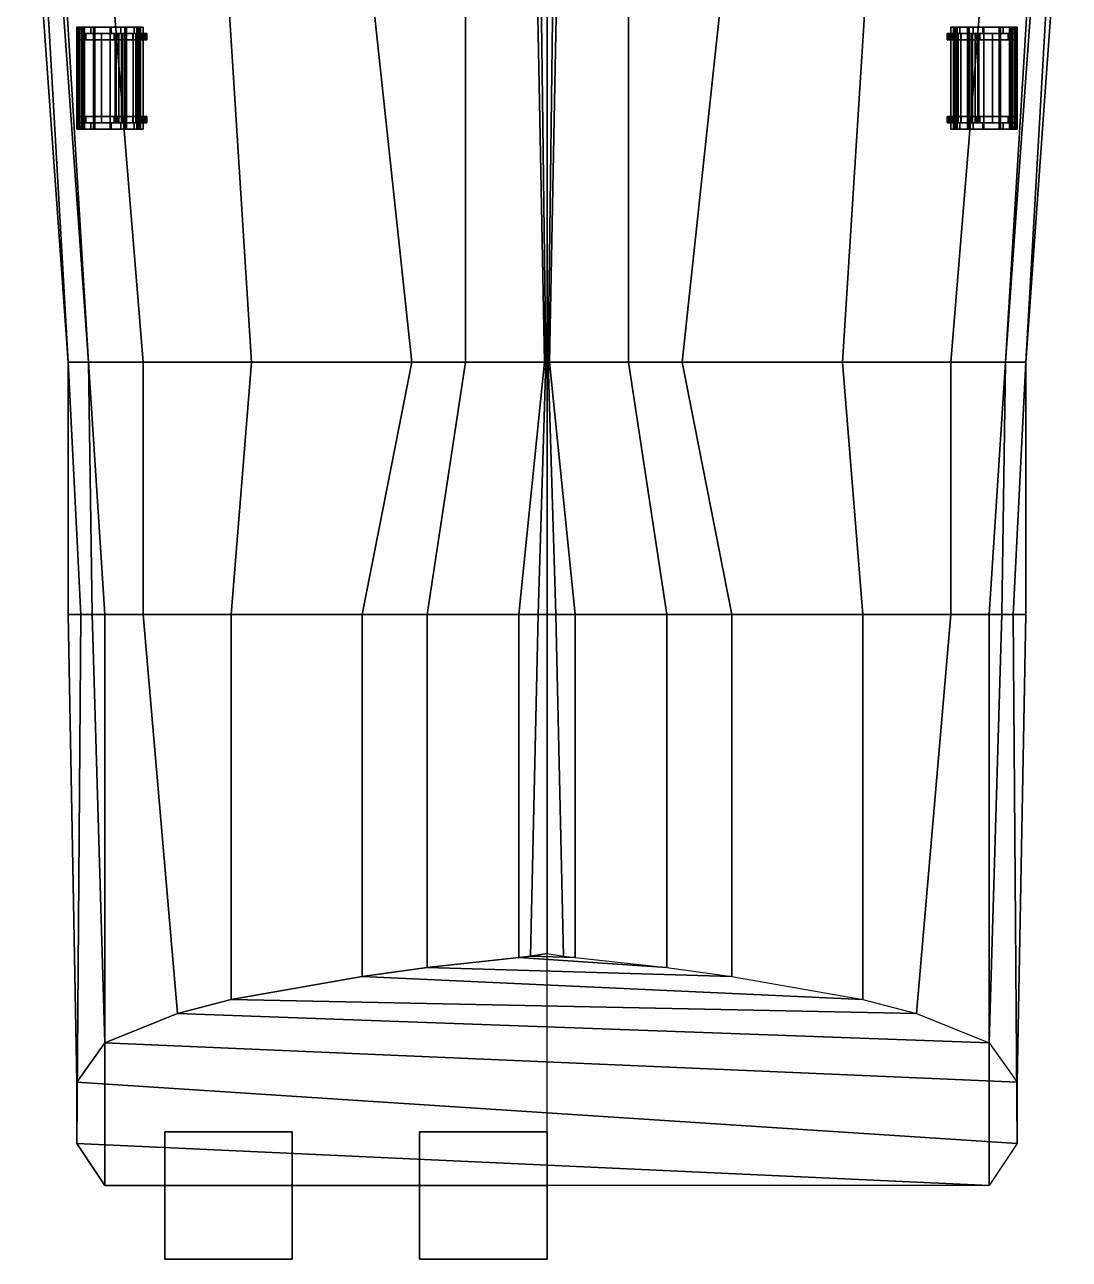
# Model space of a CAD drawing. Header units: millimetres. Extents: x -5 to 5, y -63 to 51.
# Drawn here: x -4.1 to 4.1, y -51.43 to -41.74 of the extents above; entities that cross this region are included whole.
import ezdxf

# ---------------------------------------------------------------- set-up
doc = ezdxf.new("R2010")
doc.units = ezdxf.units.MM
for name, color, linetype in [('barrel', 1, 'Continuous'), ('hull2', 7, 'Continuous'), ('railings', 6, 'Continuous')]:
    doc.layers.add(name, color=color, linetype=linetype)

msp = doc.modelspace()

# ---------------------------------------------------------------- linework, layer by layer
for points in [[(-4.03, -39.63, 2.31), (-4.1, -39.63, 0.75), (-3.76, -44.39, 0.65), (-3.76, -44.39, 2.09)], [(-4.1, -39.63, 0.75), (-3.94, -39.63, 0.19), (-3.6, -44.39, 0.27), (-3.76, -44.39, 0.65)], [(-3.89, -39.63, 2.99), (-4.03, -39.63, 2.31), (-3.76, -44.39, 2.09), (-3.6, -44.39, 2.99)], [(-3.94, -39.63, 0.19), (-3.56, -39.63, -0.23), (-3.17, -44.39, -0.13), (-3.6, -44.39, 0.27)], [(0, -39.63, 3.05), (-3.89, -39.63, 2.99), (-3.6, -44.39, 2.99), (0, -44.39, 3.05)], [(-3.56, -39.63, -0.23), (-2.62, -39.63, -0.67), (-2.32, -44.39, -0.43), (-3.17, -44.39, -0.13)], [(-2.62, -39.63, -0.67), (-1.57, -39.63, -0.88), (-1.06, -44.39, -0.6), (-2.32, -44.39, -0.43)], [(-1.57, -39.63, -0.88), (-0.64, -39.63, -1.07), (-0.64, -44.39, -0.65), (-1.06, -44.39, -0.6)], [(-0.64, -39.63, -1.07), (-0.11, -39.63, -1.62), (-0.02, -44.39, -0.65), (-0.64, -44.39, -0.65)], [(-0.11, -39.63, -1.62), (-0.07, -39.63, -1.71), (-0.01, -44.39, -1.27), (-0.02, -44.39, -0.65)], [(-0.07, -39.63, -1.71), (0, -39.63, -1.78), (0, -44.39, -1.31), (-0.01, -44.39, -1.27)], [(-3.6552, -41.76, 3.85), (-3.69, -41.76, 3.98), (-3.67, -41.76, 3.98), (-3.64, -41.76, 3.865)], [(-3.69, -42.56, 3.98), (-3.67, -42.56, 3.98), (-3.67, -41.76, 3.98), (-3.69, -41.76, 3.98)], [(-3.6552, -42.56, 3.85), (-3.69, -42.56, 3.98), (-3.69, -41.76, 3.98), (-3.6552, -41.76, 3.85)], [(-3.67, -42.56, 3.98), (-3.64, -42.56, 3.865), (-3.64, -41.76, 3.865), (-3.67, -41.76, 3.98)], [(-3.56, -41.76, 3.7548), (-3.6552, -41.76, 3.85), (-3.64, -41.76, 3.865), (-3.55, -41.76, 3.7808)], [(-3.56, -42.56, 3.7548), (-3.6552, -42.56, 3.85), (-3.6552, -41.76, 3.85), (-3.56, -41.76, 3.7548)], [(-3.64, -42.56, 3.865), (-3.55, -42.56, 3.7808), (-3.55, -41.76, 3.7808), (-3.64, -41.76, 3.865)], [(-3.43, -41.76, 3.72), (-3.56, -41.76, 3.7548), (-3.55, -41.76, 3.7808), (-3.43, -41.76, 3.74)], [(-3.43, -42.56, 3.72), (-3.56, -42.56, 3.7548), (-3.56, -41.76, 3.7548), (-3.43, -41.76, 3.72)], [(-3.55, -42.56, 3.7808), (-3.43, -42.56, 3.74), (-3.43, -41.76, 3.74), (-3.55, -41.76, 3.7808)], [(-3.3, -41.76, 3.7548), (-3.43, -41.76, 3.72), (-3.43, -41.76, 3.74), (-3.315, -41.76, 3.77)], [(-3.3, -42.56, 3.7548), (-3.43, -42.56, 3.72), (-3.43, -41.76, 3.72), (-3.3, -41.76, 3.7548)], [(-3.43, -42.56, 3.74), (-3.315, -42.56, 3.77), (-3.315, -41.76, 3.77), (-3.43, -41.76, 3.74)], [(-3.2048, -41.76, 3.85), (-3.3, -41.76, 3.7548), (-3.315, -41.76, 3.77), (-3.22, -41.76, 3.865)], [(-3.315, -42.56, 3.77), (-3.22, -42.56, 3.865), (-3.22, -41.76, 3.865), (-3.315, -41.76, 3.77)], [(-3.2048, -42.56, 3.85), (-3.3, -42.56, 3.7548), (-3.3, -41.76, 3.7548), (-3.2048, -41.76, 3.85)], [(-3.17, -41.76, 3.98), (-3.205, -41.76, 3.8498), (-3.22, -41.76, 3.865), (-3.19, -41.76, 3.98)], [(-3.22, -42.56, 3.865), (-3.19, -42.56, 3.98), (-3.19, -41.76, 3.98), (-3.22, -41.76, 3.865)], [(-3.19, -41.76, 4.06), (-3.17, -41.76, 3.98), (-3.19, -41.76, 3.98), (-3.21, -41.76, 4.06)], [(-3.21, -42.56, 4.06), (-3.19, -42.56, 4.06), (-3.19, -41.76, 4.06), (-3.21, -41.76, 4.06)], [(-3.19, -42.56, 3.98), (-3.21, -42.56, 4.06), (-3.21, -41.76, 4.06), (-3.19, -41.76, 3.98)], [(-3.17, -42.56, 3.98), (-3.2048, -42.56, 3.85), (-3.2048, -41.76, 3.85), (-3.17, -41.76, 3.98)], [(-3.19, -42.56, 4.06), (-3.17, -42.56, 3.98), (-3.17, -41.76, 3.98), (-3.19, -41.76, 4.06)], [(3.19, -41.76, 4.06), (3.17, -41.76, 3.98), (3.17, -42.56, 3.98), (3.19, -42.56, 4.06)], [(3.17, -41.76, 3.98), (3.2048, -41.76, 3.85), (3.2048, -42.56, 3.85), (3.17, -42.56, 3.98)], [(3.19, -41.76, 3.98), (3.22, -41.76, 3.865), (3.205, -41.76, 3.8498), (3.17, -41.76, 3.98)], [(3.21, -41.76, 4.06), (3.19, -41.76, 3.98), (3.17, -41.76, 3.98), (3.19, -41.76, 4.06)], [(3.19, -41.76, 3.98), (3.21, -41.76, 4.06), (3.21, -42.56, 4.06), (3.19, -42.56, 3.98)], [(3.22, -41.76, 3.865), (3.19, -41.76, 3.98), (3.19, -42.56, 3.98), (3.22, -42.56, 3.865)], [(3.21, -41.76, 4.06), (3.19, -41.76, 4.06), (3.19, -42.56, 4.06), (3.21, -42.56, 4.06)], [(3.2048, -41.76, 3.85), (3.3, -41.76, 3.7548), (3.3, -42.56, 3.7548), (3.2048, -42.56, 3.85)], [(3.22, -41.76, 3.865), (3.315, -41.76, 3.77), (3.3, -41.76, 3.7548), (3.2048, -41.76, 3.85)], [(3.315, -41.76, 3.77), (3.22, -41.76, 3.865), (3.22, -42.56, 3.865), (3.315, -42.56, 3.77)], [(3.3, -41.76, 3.7548), (3.43, -41.76, 3.72), (3.43, -42.56, 3.72), (3.3, -42.56, 3.7548)], [(3.315, -41.76, 3.77), (3.43, -41.76, 3.74), (3.43, -41.76, 3.72), (3.3, -41.76, 3.7548)], [(3.43, -41.76, 3.74), (3.315, -41.76, 3.77), (3.315, -42.56, 3.77), (3.43, -42.56, 3.74)], [(3.55, -41.76, 3.7808), (3.43, -41.76, 3.74), (3.43, -42.56, 3.74), (3.55, -42.56, 3.7808)], [(3.43, -41.76, 3.72), (3.56, -41.76, 3.7548), (3.56, -42.56, 3.7548), (3.43, -42.56, 3.72)], [(3.43, -41.76, 3.74), (3.55, -41.76, 3.7808), (3.56, -41.76, 3.7548), (3.43, -41.76, 3.72)], [(3.64, -41.76, 3.865), (3.55, -41.76, 3.7808), (3.55, -42.56, 3.7808), (3.64, -42.56, 3.865)], [(3.55, -41.76, 3.7808), (3.64, -41.76, 3.865), (3.6552, -41.76, 3.85), (3.56, -41.76, 3.7548)], [(3.56, -41.76, 3.7548), (3.6552, -41.76, 3.85), (3.6552, -42.56, 3.85), (3.56, -42.56, 3.7548)], [(3.67, -41.76, 3.98), (3.64, -41.76, 3.865), (3.64, -42.56, 3.865), (3.67, -42.56, 3.98)], [(3.64, -41.76, 3.865), (3.67, -41.76, 3.98), (3.69, -41.76, 3.98), (3.6552, -41.76, 3.85)], [(3.6552, -41.76, 3.85), (3.69, -41.76, 3.98), (3.69, -42.56, 3.98), (3.6552, -42.56, 3.85)], [(3.69, -41.76, 3.98), (3.67, -41.76, 3.98), (3.67, -42.56, 3.98), (3.69, -42.56, 3.98)], [(-3.68, -41.86, 3.94), (-3.62, -41.86, 3.81), (-3.62, -41.81, 3.81), (-3.68, -41.81, 3.94)], [(-3.68, -41.81, 3.94), (-3.68, -41.81, 3.85), (-3.68, -41.86, 3.85), (-3.68, -41.86, 3.94)], [(-3.68, -41.81, 3.94), (-3.62, -41.81, 3.81), (-3.68, -41.81, 3.85), (-3.68, -41.81, 3.94)], [(-3.62, -41.81, 3.81), (-3.3733, -41.81, 3.1838), (-3.4, -41.81, 3.15), (-3.68, -41.81, 3.85)], [(-3.68, -41.81, 3.85), (-3.4, -41.81, 3.15), (-3.4, -41.86, 3.15), (-3.68, -41.86, 3.85)], [(-3.68, -41.86, 3.85), (-3.62, -41.86, 3.81), (-3.68, -41.86, 3.94)], [(-3.4, -41.86, 3.15), (-3.3733, -41.86, 3.1838), (-3.62, -41.86, 3.81), (-3.68, -41.86, 3.85)], [(-3.62, -41.86, 3.81), (-3.3733, -41.86, 3.1838), (-3.3733, -41.81, 3.1838), (-3.62, -41.81, 3.81)], [(-3.33, -41.81, 3.15), (-3.33, -41.81, 3.15), (-3.4, -41.81, 3.15), (-3.3733, -41.81, 3.1838)], [(-3.33, -41.86, 3.15), (-3.33, -41.86, 3.15), (-3.3733, -41.86, 3.1838), (-3.4, -41.86, 3.15)], [(-3.3812, -42.51, 3.0988), (-3.39, -42.51, 3.12), (-3.39, -41.81, 3.12), (-3.3812, -41.81, 3.0988)], [(-3.39, -42.51, 3.12), (-3.3812, -42.51, 3.1412), (-3.3812, -41.81, 3.1412), (-3.39, -41.81, 3.12)], [(-3.36, -42.51, 3.09), (-3.3812, -42.51, 3.0988), (-3.3812, -41.81, 3.0988), (-3.36, -41.81, 3.09)], [(-3.3812, -42.51, 3.1412), (-3.36, -42.51, 3.15), (-3.36, -41.81, 3.15), (-3.3812, -41.81, 3.1412)], [(-3.25, -41.81, 3.81), (-3.3733, -41.81, 3.1838), (-3.3733, -41.86, 3.1838), (-3.25, -41.86, 3.81)], [(-3.2, -41.81, 3.81), (-3.33, -41.81, 3.15), (-3.3733, -41.81, 3.1838), (-3.25, -41.81, 3.81)], [(-3.3733, -41.86, 3.1838), (-3.33, -41.86, 3.15), (-3.2, -41.86, 3.81), (-3.25, -41.86, 3.81)], [(-3.3388, -42.51, 3.0988), (-3.36, -42.51, 3.09), (-3.36, -41.81, 3.09), (-3.3388, -41.81, 3.0988)], [(-3.36, -42.51, 3.15), (-3.3388, -42.51, 3.1412), (-3.3388, -41.81, 3.1412), (-3.36, -41.81, 3.15)], [(-3.33, -42.51, 3.12), (-3.3388, -42.51, 3.0988), (-3.3388, -41.81, 3.0988), (-3.33, -41.81, 3.12)], [(-3.3388, -42.51, 3.1412), (-3.33, -42.51, 3.12), (-3.33, -41.81, 3.12), (-3.3388, -41.81, 3.1412)], [(-3.2, -41.86, 3.81), (-3.33, -41.86, 3.15), (-3.33, -41.81, 3.15), (-3.2, -41.81, 3.81)], [(-3.19, -41.81, 3.9), (-3.25, -41.81, 3.81), (-3.25, -41.86, 3.81), (-3.19, -41.86, 3.9)], [(-3.15, -41.81, 3.9), (-3.2, -41.81, 3.81), (-3.25, -41.81, 3.81), (-3.19, -41.81, 3.9)], [(-3.25, -41.86, 3.81), (-3.2, -41.86, 3.81), (-3.15, -41.86, 3.9), (-3.19, -41.86, 3.9)], [(-3.15, -41.86, 3.9), (-3.2, -41.86, 3.81), (-3.2, -41.81, 3.81), (-3.15, -41.81, 3.9)], [(-3.18, -41.81, 3.97), (-3.19, -41.81, 3.9), (-3.19, -41.86, 3.9), (-3.18, -41.86, 3.97)], [(-3.14, -41.81, 3.97), (-3.15, -41.81, 3.9), (-3.19, -41.81, 3.9), (-3.18, -41.81, 3.97)], [(-3.19, -41.81, 4.06), (-3.18, -41.81, 4.02), (-3.18, -41.86, 4.02), (-3.19, -41.86, 4.06)], [(-3.19, -41.86, 4.06), (-3.16, -41.86, 4.08), (-3.16, -41.81, 4.08), (-3.19, -41.81, 4.06)], [(-3.16, -41.81, 4.08), (-3.14, -41.81, 4.04), (-3.18, -41.81, 4.02), (-3.19, -41.81, 4.06)], [(-3.19, -41.86, 3.9), (-3.15, -41.86, 3.9), (-3.14, -41.86, 3.97), (-3.18, -41.86, 3.97)], [(-3.18, -41.86, 4.02), (-3.14, -41.86, 4.04), (-3.16, -41.86, 4.08), (-3.19, -41.86, 4.06)], [(-3.18, -41.81, 4.02), (-3.18, -41.81, 3.97), (-3.18, -41.86, 3.97), (-3.18, -41.86, 4.02)], [(-3.14, -41.81, 4.04), (-3.14, -41.81, 3.97), (-3.18, -41.81, 3.97), (-3.18, -41.81, 4.02)], [(-3.18, -41.86, 3.97), (-3.14, -41.86, 3.97), (-3.14, -41.86, 4.04), (-3.18, -41.86, 4.02)], [(-3.16, -41.86, 4.08), (-3.14, -41.86, 4.04), (-3.14, -41.81, 4.04), (-3.16, -41.81, 4.08)], [(-3.14, -41.86, 3.97), (-3.15, -41.86, 3.9), (-3.15, -41.81, 3.9), (-3.14, -41.81, 3.97)], [(-3.14, -41.86, 4.04), (-3.14, -41.86, 3.97), (-3.14, -41.81, 3.97), (-3.14, -41.81, 4.04)], [(3.14, -41.81, 3.97), (3.15, -41.81, 3.9), (3.15, -41.86, 3.9), (3.14, -41.86, 3.97)], [(3.19, -41.81, 3.9), (3.15, -41.81, 3.9), (3.14, -41.81, 3.97), (3.18, -41.81, 3.97)], [(3.14, -41.81, 4.04), (3.14, -41.81, 3.97), (3.14, -41.86, 3.97), (3.14, -41.86, 4.04)], [(3.18, -41.81, 3.97), (3.14, -41.81, 3.97), (3.14, -41.81, 4.04), (3.18, -41.81, 4.02)], [(3.18, -41.81, 4.02), (3.14, -41.81, 4.04), (3.16, -41.81, 4.08), (3.19, -41.81, 4.06)], [(3.16, -41.81, 4.08), (3.14, -41.81, 4.04), (3.14, -41.86, 4.04), (3.16, -41.86, 4.08)], [(3.14, -41.86, 3.97), (3.15, -41.86, 3.9), (3.19, -41.86, 3.9), (3.18, -41.86, 3.97)], [(3.14, -41.86, 4.04), (3.14, -41.86, 3.97), (3.18, -41.86, 3.97), (3.18, -41.86, 4.02)], [(3.16, -41.86, 4.08), (3.14, -41.86, 4.04), (3.18, -41.86, 4.02), (3.19, -41.86, 4.06)], [(3.15, -41.81, 3.9), (3.2, -41.81, 3.81), (3.2, -41.86, 3.81), (3.15, -41.86, 3.9)], [(3.25, -41.81, 3.81), (3.2, -41.81, 3.81), (3.15, -41.81, 3.9), (3.19, -41.81, 3.9)], [(3.15, -41.86, 3.9), (3.2, -41.86, 3.81), (3.25, -41.86, 3.81), (3.19, -41.86, 3.9)], [(3.19, -41.81, 4.06), (3.16, -41.81, 4.08), (3.16, -41.86, 4.08), (3.19, -41.86, 4.06)], [(3.18, -41.86, 3.97), (3.19, -41.86, 3.9), (3.19, -41.81, 3.9), (3.18, -41.81, 3.97)], [(3.18, -41.86, 4.02), (3.18, -41.86, 3.97), (3.18, -41.81, 3.97), (3.18, -41.81, 4.02)], [(3.19, -41.86, 4.06), (3.18, -41.86, 4.02), (3.18, -41.81, 4.02), (3.19, -41.81, 4.06)], [(3.19, -41.86, 3.9), (3.25, -41.86, 3.81), (3.25, -41.81, 3.81), (3.19, -41.81, 3.9)], [(3.3733, -41.81, 3.1838), (3.33, -41.81, 3.15), (3.2, -41.81, 3.81), (3.25, -41.81, 3.81)], [(3.2, -41.81, 3.81), (3.33, -41.81, 3.15), (3.33, -41.86, 3.15), (3.2, -41.86, 3.81)], [(3.2, -41.86, 3.81), (3.33, -41.86, 3.15), (3.3733, -41.86, 3.1838), (3.25, -41.86, 3.81)], [(3.25, -41.86, 3.81), (3.3733, -41.86, 3.1838), (3.3733, -41.81, 3.1838), (3.25, -41.81, 3.81)], [(3.33, -41.81, 3.15), (3.33, -41.81, 3.15), (3.3733, -41.81, 3.1838), (3.4, -41.81, 3.15)], [(3.3388, -41.81, 3.1412), (3.33, -41.81, 3.12), (3.33, -42.51, 3.12), (3.3388, -42.51, 3.1412)], [(3.33, -41.81, 3.12), (3.3388, -41.81, 3.0988), (3.3388, -42.51, 3.0988), (3.33, -42.51, 3.12)], [(3.33, -41.86, 3.15), (3.33, -41.86, 3.15), (3.4, -41.86, 3.15), (3.3733, -41.86, 3.1838)], [(3.36, -41.81, 3.15), (3.3388, -41.81, 3.1412), (3.3388, -42.51, 3.1412), (3.36, -42.51, 3.15)], [(3.3388, -41.81, 3.0988), (3.36, -41.81, 3.09), (3.36, -42.51, 3.09), (3.3388, -42.51, 3.0988)], [(3.3812, -41.81, 3.1412), (3.36, -41.81, 3.15), (3.36, -42.51, 3.15), (3.3812, -42.51, 3.1412)], [(3.36, -41.81, 3.09), (3.3812, -41.81, 3.0988), (3.3812, -42.51, 3.0988), (3.36, -42.51, 3.09)], [(3.62, -41.81, 3.81), (3.3733, -41.81, 3.1838), (3.3733, -41.86, 3.1838), (3.62, -41.86, 3.81)], [(3.4, -41.81, 3.15), (3.3733, -41.81, 3.1838), (3.62, -41.81, 3.81), (3.68, -41.81, 3.85)], [(3.62, -41.86, 3.81), (3.3733, -41.86, 3.1838), (3.4, -41.86, 3.15), (3.68, -41.86, 3.85)], [(3.39, -41.81, 3.12), (3.3812, -41.81, 3.1412), (3.3812, -42.51, 3.1412), (3.39, -42.51, 3.12)], [(3.3812, -41.81, 3.0988), (3.39, -41.81, 3.12), (3.39, -42.51, 3.12), (3.3812, -42.51, 3.0988)], [(3.68, -41.86, 3.85), (3.4, -41.86, 3.15), (3.4, -41.81, 3.15), (3.68, -41.81, 3.85)], [(3.68, -41.81, 3.85), (3.62, -41.81, 3.81), (3.68, -41.81, 3.94)], [(3.68, -41.81, 3.94), (3.62, -41.81, 3.81), (3.62, -41.86, 3.81), (3.68, -41.86, 3.94)], [(3.68, -41.86, 3.94), (3.62, -41.86, 3.81), (3.68, -41.86, 3.85), (3.68, -41.86, 3.94)], [(3.68, -41.86, 3.94), (3.68, -41.86, 3.85), (3.68, -41.81, 3.85), (3.68, -41.81, 3.94)], [(-3.68, -42.46, 3.94), (-3.62, -42.46, 3.81), (-3.68, -42.46, 3.85), (-3.68, -42.46, 3.94)], [(-3.68, -42.46, 3.94), (-3.68, -42.46, 3.85), (-3.68, -42.51, 3.85), (-3.68, -42.51, 3.94)], [(-3.68, -42.51, 3.94), (-3.62, -42.51, 3.81), (-3.62, -42.46, 3.81), (-3.68, -42.46, 3.94)], [(-3.68, -42.46, 3.85), (-3.4, -42.46, 3.15), (-3.4, -42.51, 3.15), (-3.68, -42.51, 3.85)], [(-3.62, -42.46, 3.81), (-3.3733, -42.46, 3.1838), (-3.4, -42.46, 3.15), (-3.68, -42.46, 3.85)], [(-3.68, -42.51, 3.85), (-3.62, -42.51, 3.81), (-3.68, -42.51, 3.94)], [(-3.4, -42.51, 3.15), (-3.3733, -42.51, 3.1838), (-3.62, -42.51, 3.81), (-3.68, -42.51, 3.85)], [(-3.62, -42.51, 3.81), (-3.3733, -42.51, 3.1838), (-3.3733, -42.46, 3.1838), (-3.62, -42.46, 3.81)], [(-3.33, -42.46, 3.15), (-3.33, -42.46, 3.15), (-3.4, -42.46, 3.15), (-3.3733, -42.46, 3.1838)], [(-3.33, -42.51, 3.15), (-3.33, -42.51, 3.15), (-3.3733, -42.51, 3.1838), (-3.4, -42.51, 3.15)], [(-3.2, -42.46, 3.81), (-3.33, -42.46, 3.15), (-3.3733, -42.46, 3.1838), (-3.25, -42.46, 3.81)], [(-3.25, -42.46, 3.81), (-3.3733, -42.46, 3.1838), (-3.3733, -42.51, 3.1838), (-3.25, -42.51, 3.81)], [(-3.3733, -42.51, 3.1838), (-3.33, -42.51, 3.15), (-3.2, -42.51, 3.81), (-3.25, -42.51, 3.81)], [(-3.2, -42.51, 3.81), (-3.33, -42.51, 3.15), (-3.33, -42.46, 3.15), (-3.2, -42.46, 3.81)], [(-3.15, -42.46, 3.9), (-3.2, -42.46, 3.81), (-3.25, -42.46, 3.81), (-3.19, -42.46, 3.9)], [(-3.19, -42.46, 3.9), (-3.25, -42.46, 3.81), (-3.25, -42.51, 3.81), (-3.19, -42.51, 3.9)], [(-3.25, -42.51, 3.81), (-3.2, -42.51, 3.81), (-3.15, -42.51, 3.9), (-3.19, -42.51, 3.9)], [(-3.15, -42.51, 3.9), (-3.2, -42.51, 3.81), (-3.2, -42.46, 3.81), (-3.15, -42.46, 3.9)], [(-3.16, -42.46, 4.08), (-3.14, -42.46, 4.04), (-3.18, -42.46, 4.02), (-3.19, -42.46, 4.06)], [(-3.19, -42.51, 4.06), (-3.16, -42.51, 4.08), (-3.16, -42.46, 4.08), (-3.19, -42.46, 4.06)], [(-3.19, -42.46, 4.06), (-3.18, -42.46, 4.02), (-3.18, -42.51, 4.02), (-3.19, -42.51, 4.06)], [(-3.14, -42.46, 3.97), (-3.15, -42.46, 3.9), (-3.19, -42.46, 3.9), (-3.18, -42.46, 3.97)], [(-3.18, -42.46, 3.97), (-3.19, -42.46, 3.9), (-3.19, -42.51, 3.9), (-3.18, -42.51, 3.97)], [(-3.18, -42.51, 4.02), (-3.14, -42.51, 4.04), (-3.16, -42.51, 4.08), (-3.19, -42.51, 4.06)], [(-3.19, -42.51, 3.9), (-3.15, -42.51, 3.9), (-3.14, -42.51, 3.97), (-3.18, -42.51, 3.97)], [(-3.14, -42.46, 4.04), (-3.14, -42.46, 3.97), (-3.18, -42.46, 3.97), (-3.18, -42.46, 4.02)], [(-3.18, -42.46, 4.02), (-3.18, -42.46, 3.97), (-3.18, -42.51, 3.97), (-3.18, -42.51, 4.02)], [(-3.18, -42.51, 3.97), (-3.14, -42.51, 3.97), (-3.14, -42.51, 4.04), (-3.18, -42.51, 4.02)], [(-3.16, -42.51, 4.08), (-3.14, -42.51, 4.04), (-3.14, -42.46, 4.04), (-3.16, -42.46, 4.08)], [(-3.14, -42.51, 3.97), (-3.15, -42.51, 3.9), (-3.15, -42.46, 3.9), (-3.14, -42.46, 3.97)], [(-3.14, -42.51, 4.04), (-3.14, -42.51, 3.97), (-3.14, -42.46, 3.97), (-3.14, -42.46, 4.04)], [(3.16, -42.46, 4.08), (3.14, -42.46, 4.04), (3.14, -42.51, 4.04), (3.16, -42.51, 4.08)], [(3.18, -42.46, 4.02), (3.14, -42.46, 4.04), (3.16, -42.46, 4.08), (3.19, -42.46, 4.06)], [(3.18, -42.46, 3.97), (3.14, -42.46, 3.97), (3.14, -42.46, 4.04), (3.18, -42.46, 4.02)], [(3.14, -42.46, 4.04), (3.14, -42.46, 3.97), (3.14, -42.51, 3.97), (3.14, -42.51, 4.04)], [(3.19, -42.46, 3.9), (3.15, -42.46, 3.9), (3.14, -42.46, 3.97), (3.18, -42.46, 3.97)], [(3.14, -42.46, 3.97), (3.15, -42.46, 3.9), (3.15, -42.51, 3.9), (3.14, -42.51, 3.97)], [(3.16, -42.51, 4.08), (3.14, -42.51, 4.04), (3.18, -42.51, 4.02), (3.19, -42.51, 4.06)], [(3.14, -42.51, 4.04), (3.14, -42.51, 3.97), (3.18, -42.51, 3.97), (3.18, -42.51, 4.02)], [(3.14, -42.51, 3.97), (3.15, -42.51, 3.9), (3.19, -42.51, 3.9), (3.18, -42.51, 3.97)], [(3.25, -42.46, 3.81), (3.2, -42.46, 3.81), (3.15, -42.46, 3.9), (3.19, -42.46, 3.9)], [(3.15, -42.46, 3.9), (3.2, -42.46, 3.81), (3.2, -42.51, 3.81), (3.15, -42.51, 3.9)], [(3.15, -42.51, 3.9), (3.2, -42.51, 3.81), (3.25, -42.51, 3.81), (3.19, -42.51, 3.9)], [(3.19, -42.46, 4.06), (3.16, -42.46, 4.08), (3.16, -42.51, 4.08), (3.19, -42.51, 4.06)], [(3.19, -42.51, 4.06), (3.18, -42.51, 4.02), (3.18, -42.46, 4.02), (3.19, -42.46, 4.06)], [(3.18, -42.51, 4.02), (3.18, -42.51, 3.97), (3.18, -42.46, 3.97), (3.18, -42.46, 4.02)], [(3.18, -42.51, 3.97), (3.19, -42.51, 3.9), (3.19, -42.46, 3.9), (3.18, -42.46, 3.97)], [(3.19, -42.51, 3.9), (3.25, -42.51, 3.81), (3.25, -42.46, 3.81), (3.19, -42.46, 3.9)], [(3.2, -42.46, 3.81), (3.33, -42.46, 3.15), (3.33, -42.51, 3.15), (3.2, -42.51, 3.81)], [(3.3733, -42.46, 3.1838), (3.33, -42.46, 3.15), (3.2, -42.46, 3.81), (3.25, -42.46, 3.81)], [(3.2, -42.51, 3.81), (3.33, -42.51, 3.15), (3.3733, -42.51, 3.1838), (3.25, -42.51, 3.81)], [(3.25, -42.51, 3.81), (3.3733, -42.51, 3.1838), (3.3733, -42.46, 3.1838), (3.25, -42.46, 3.81)], [(3.33, -42.46, 3.15), (3.33, -42.46, 3.15), (3.3733, -42.46, 3.1838), (3.4, -42.46, 3.15)], [(3.33, -42.51, 3.15), (3.33, -42.51, 3.15), (3.4, -42.51, 3.15), (3.3733, -42.51, 3.1838)], [(3.4, -42.46, 3.15), (3.3733, -42.46, 3.1838), (3.62, -42.46, 3.81), (3.68, -42.46, 3.85)], [(3.62, -42.46, 3.81), (3.3733, -42.46, 3.1838), (3.3733, -42.51, 3.1838), (3.62, -42.51, 3.81)], [(3.62, -42.51, 3.81), (3.3733, -42.51, 3.1838), (3.4, -42.51, 3.15), (3.68, -42.51, 3.85)], [(3.68, -42.51, 3.85), (3.4, -42.51, 3.15), (3.4, -42.46, 3.15), (3.68, -42.46, 3.85)], [(3.68, -42.46, 3.94), (3.62, -42.46, 3.81), (3.62, -42.51, 3.81), (3.68, -42.51, 3.94)], [(3.68, -42.46, 3.85), (3.62, -42.46, 3.81), (3.68, -42.46, 3.94)], [(3.68, -42.51, 3.94), (3.62, -42.51, 3.81), (3.68, -42.51, 3.85), (3.68, -42.51, 3.94)], [(3.68, -42.51, 3.94), (3.68, -42.51, 3.85), (3.68, -42.46, 3.85), (3.68, -42.46, 3.94)], [(-3.64, -42.56, 3.865), (-3.67, -42.56, 3.98), (-3.69, -42.56, 3.98), (-3.6552, -42.56, 3.85)], [(-3.55, -42.56, 3.7808), (-3.64, -42.56, 3.865), (-3.6552, -42.56, 3.85), (-3.56, -42.56, 3.7548)], [(-3.43, -42.56, 3.74), (-3.55, -42.56, 3.7808), (-3.56, -42.56, 3.7548), (-3.43, -42.56, 3.72)], [(-3.315, -42.56, 3.77), (-3.43, -42.56, 3.74), (-3.43, -42.56, 3.72), (-3.3, -42.56, 3.7548)], [(-3.22, -42.56, 3.865), (-3.315, -42.56, 3.77), (-3.3, -42.56, 3.7548), (-3.2048, -42.56, 3.85)], [(-3.19, -42.56, 3.98), (-3.22, -42.56, 3.865), (-3.205, -42.56, 3.8498), (-3.17, -42.56, 3.98)], [(-3.21, -42.56, 4.06), (-3.19, -42.56, 3.98), (-3.17, -42.56, 3.98), (-3.19, -42.56, 4.06)], [(3.17, -42.56, 3.98), (3.205, -42.56, 3.8498), (3.22, -42.56, 3.865), (3.19, -42.56, 3.98)], [(3.19, -42.56, 4.06), (3.17, -42.56, 3.98), (3.19, -42.56, 3.98), (3.21, -42.56, 4.06)], [(3.2048, -42.56, 3.85), (3.3, -42.56, 3.7548), (3.315, -42.56, 3.77), (3.22, -42.56, 3.865)], [(3.3, -42.56, 3.7548), (3.43, -42.56, 3.72), (3.43, -42.56, 3.74), (3.315, -42.56, 3.77)], [(3.43, -42.56, 3.72), (3.56, -42.56, 3.7548), (3.55, -42.56, 3.7808), (3.43, -42.56, 3.74)], [(3.56, -42.56, 3.7548), (3.6552, -42.56, 3.85), (3.64, -42.56, 3.865), (3.55, -42.56, 3.7808)], [(3.6552, -42.56, 3.85), (3.69, -42.56, 3.98), (3.67, -42.56, 3.98), (3.64, -42.56, 3.865)], [(-3.6, -44.39, 2.99), (-3.76, -44.39, 2.09), (-3.66, -46.37, 2.41), (-3.47, -46.37, 3.11)], [(-3.76, -44.39, 2.09), (-3.76, -44.39, 0.65), (-3.76, -46.37, 0.9), (-3.66, -46.37, 2.41)], [(-3.76, -44.39, 0.65), (-3.6, -44.39, 0.27), (-3.57, -46.37, 0.37), (-3.76, -46.37, 0.9)], [(0, -44.39, 3.05), (-3.6, -44.39, 2.99), (-3.47, -46.37, 3.11), (0, -46.37, 3.16)], [(-3.6, -44.39, 0.27), (-3.17, -44.39, -0.13), (-3.17, -46.37, 0.04), (-3.57, -46.37, 0.37)], [(-3.17, -44.39, -0.13), (-2.32, -44.39, -0.43), (-2.48, -46.37, -0.22), (-3.17, -46.37, 0.04)], [(-2.32, -44.39, -0.43), (-1.06, -44.39, -0.6), (-1.45, -46.37, -0.46), (-2.48, -46.37, -0.22)], [(-1.06, -44.39, -0.6), (-0.64, -44.39, -0.65), (-0.94, -46.37, -0.58), (-1.45, -46.37, -0.46)], [(-0.64, -44.39, -0.65), (-0.02, -44.39, -0.65), (-0.22, -46.37, -0.65), (-0.94, -46.37, -0.58)], [(-0.02, -44.39, -0.65), (-0.01, -44.39, -1.27), (-0.07, -46.37, -0.8), (-0.22, -46.37, -0.65)], [(-0.01, -44.39, -1.27), (0, -44.39, -1.31), (0, -46.37, -0.96), (-0.07, -46.37, -0.8)], [(-3.66, -46.37, 2.41), (-3.76, -46.37, 0.9), (-3.69, -50.04, 1.3), (-3.69, -50.52, 2.26)], [(-3.76, -46.37, 0.9), (-3.57, -46.37, 0.37), (-3.47, -49.73, 0.72), (-3.69, -50.04, 1.3)], [(-3.47, -46.37, 3.11), (-3.66, -46.37, 2.41), (-3.69, -50.52, 2.26), (-3.47, -50.85, 3.11)], [(-3.57, -46.37, 0.37), (-3.17, -46.37, 0.04), (-2.9, -49.5, 0.31), (-3.47, -49.73, 0.72)], [(0, -46.37, 3.16), (-3.47, -46.37, 3.11), (-3.47, -50.85, 3.11), (0, -50.85, 3.16)], [(-3.17, -46.37, 0.04), (-2.48, -46.37, -0.22), (-2.48, -49.39, 0.12), (-2.9, -49.5, 0.31)], [(-2.48, -46.37, -0.22), (-1.45, -46.37, -0.46), (-1.45, -49.21, -0.22), (-2.48, -49.39, 0.12)], [(-1.45, -46.37, -0.46), (-0.94, -46.37, -0.58), (-0.94, -49.14, -0.38), (-1.45, -49.21, -0.22)], [(-0.94, -46.37, -0.58), (-0.22, -46.37, -0.65), (-0.22, -49.06, -0.54), (-0.94, -49.14, -0.38)], [(-0.22, -46.37, -0.65), (-0.07, -46.37, -0.8), (-0.13, -49.05, -0.58), (-0.22, -49.06, -0.54)], [(-0.07, -46.37, -0.8), (0, -46.37, -0.96), (0, -49.03, -0.61), (-0.13, -49.05, -0.58)], [(0.13, -49.05, -0.58), (0.22, -49.06, -0.54), (-0.13, -49.05, -0.58), (0, -49.03, -0.61)], [(0.94, -49.14, -0.38), (1.45, -49.21, -0.22), (-0.94, -49.14, -0.38), (-0.22, -49.06, -0.54)], [(0.22, -49.06, -0.54), (0.94, -49.14, -0.38), (-0.22, -49.06, -0.54), (-0.13, -49.05, -0.58)], [(2.48, -49.39, 0.12), (2.9, -49.5, 0.31), (-2.48, -49.39, 0.12), (-1.45, -49.21, -0.22)], [(1.45, -49.21, -0.22), (2.48, -49.39, 0.12), (-1.45, -49.21, -0.22), (-0.94, -49.14, -0.38)], [(2.9, -49.5, 0.31), (3.47, -49.73, 0.72), (-2.9, -49.5, 0.31), (-2.48, -49.39, 0.12)], [(3.47, -49.73, 0.72), (3.69, -50.04, 1.3), (-3.47, -49.73, 0.72), (-2.9, -49.5, 0.31)], [(3.69, -50.04, 1.3), (3.69, -50.52, 2.26), (-3.69, -50.04, 1.3), (-3.47, -49.73, 0.72)], [(3.69, -50.52, 2.26), (3.47, -50.85, 3.11), (-3.69, -50.52, 2.26), (-3.69, -50.04, 1.3)], [(-3, -51.43, -56.62), (-3, -50.43, -56.62), (-2, -50.43, -56.62), (-2, -51.43, -56.62)], [(-2, -51.43, -56.62), (-2, -50.43, -56.62), (-3, -50.43, -56.62), (-3, -51.43, -56.62)], [(0, -50.43, -55.62), (0, -50.43, -56.62), (-1, -50.43, -56.62), (-1, -50.43, -55.62)], [(-1, -50.43, -55.62), (-1, -50.43, -56.62), (-1, -51.43, -56.62), (-1, -51.43, -55.62)], [(-1, -51.43, -56.62), (-1, -50.43, -56.62), (0, -50.43, -56.62), (0, -51.43, -56.62)], [(0, -51.43, -55.62), (0, -50.43, -55.62), (-1, -50.43, -55.62), (-1, -51.43, -55.62)], [(0, -51.43, -56.62), (0, -50.43, -56.62), (0, -50.43, -55.62), (0, -51.43, -55.62)], [(3.47, -50.85, 3.11), (0, -50.85, 3.16), (-3.47, -50.85, 3.11), (-3.69, -50.52, 2.26)], [(-1, -51.43, -55.62), (-1, -51.43, -56.62), (0, -51.43, -56.62), (0, -51.43, -55.62)]]:
    msp.add_3dface(points)
at = {"color": 3}
for points in [[(-3.3, -41.76, 3.57), (-3.63, -41.76, 3.57), (-3.68, -41.76, 3.61), (-3.24, -41.76, 3.61)], [(-3.24, -41.76, 3.61), (-3.68, -41.76, 3.61), (-3.63, -41.81, 3.61), (-3.24, -41.81, 3.61)], [(-3.68, -41.81, 3.57), (-3.68, -42.51, 3.57), (-3.68, -42.56, 3.61), (-3.68, -41.76, 3.61)], [(-3.68, -41.76, 3.61), (-3.68, -42.56, 3.61), (-3.63, -42.51, 3.61), (-3.63, -41.81, 3.61)], [(-3.68, -41.76, 3.06), (-3.31, -41.76, 3.06), (-3.31, -41.81, 3.06), (-3.68, -41.81, 3.06)], [(-3.63, -41.76, 3.1), (-3.35, -41.76, 3.1), (-3.31, -41.76, 3.06), (-3.68, -41.76, 3.06)], [(-3.63, -41.76, 3.57), (-3.63, -41.76, 3.1), (-3.68, -41.76, 3.06), (-3.68, -41.76, 3.61)], [(-3.68, -41.76, 3.61), (-3.68, -41.76, 3.06), (-3.68, -41.81, 3.06), (-3.68, -41.81, 3.57)], [(-3.3, -41.81, 3.57), (-3.63, -41.81, 3.57), (-3.63, -41.76, 3.57), (-3.3, -41.76, 3.57)], [(-3.3, -41.76, 3.57), (-3.63, -41.76, 3.1), (-3.63, -41.81, 3.1), (-3.3, -41.81, 3.57)], [(-3.63, -41.81, 3.57), (-3.63, -41.81, 3.1), (-3.63, -41.76, 3.1), (-3.63, -41.76, 3.57)], [(-3.31, -41.76, 3.4761), (-3.58, -41.76, 3.1), (-3.63, -41.76, 3.1), (-3.3, -41.76, 3.57)], [(-3.58, -41.81, 3.1), (-3.42, -41.81, 3.1), (-3.42, -41.76, 3.1), (-3.58, -41.76, 3.1)], [(-3.31, -41.81, 3.4761), (-3.58, -41.81, 3.1), (-3.58, -41.76, 3.1), (-3.31, -41.76, 3.4761)], [(-3.42, -41.81, 3.1), (-3.42, -41.81, 3.15), (-3.42, -41.76, 3.15), (-3.42, -41.76, 3.1)], [(-3.42, -41.76, 3.15), (-3.3447, -41.76, 3.15), (-3.35, -41.76, 3.1), (-3.42, -41.76, 3.1)], [(-3.42, -41.81, 3.15), (-3.3447, -41.81, 3.15), (-3.3447, -41.76, 3.15), (-3.42, -41.76, 3.15)], [(-3.35, -41.76, 3.1), (-3.3, -41.76, 3.57), (-3.24, -41.76, 3.61), (-3.31, -41.76, 3.06)], [(-3.3447, -41.81, 3.15), (-3.31, -41.81, 3.4761), (-3.31, -41.76, 3.4761), (-3.3447, -41.76, 3.15)], [(-3.31, -41.76, 3.06), (-3.24, -41.76, 3.61), (-3.24, -41.81, 3.61), (-3.31, -41.81, 3.06)], [(3.24, -41.76, 3.61), (3.3, -41.76, 3.57), (3.35, -41.76, 3.1), (3.31, -41.76, 3.06)], [(3.31, -41.81, 3.06), (3.24, -41.81, 3.61), (3.24, -41.76, 3.61), (3.31, -41.76, 3.06)], [(3.24, -41.81, 3.61), (3.63, -41.81, 3.61), (3.68, -41.76, 3.61), (3.24, -41.76, 3.61)], [(3.68, -41.76, 3.61), (3.63, -41.76, 3.57), (3.3, -41.76, 3.57), (3.24, -41.76, 3.61)], [(3.3, -41.81, 3.57), (3.63, -41.81, 3.1), (3.63, -41.76, 3.1), (3.3, -41.76, 3.57)], [(3.63, -41.76, 3.1), (3.58, -41.76, 3.1), (3.31, -41.76, 3.4761), (3.3, -41.76, 3.57)], [(3.3, -41.76, 3.57), (3.63, -41.76, 3.57), (3.63, -41.81, 3.57), (3.3, -41.81, 3.57)], [(3.31, -41.76, 3.4761), (3.58, -41.76, 3.1), (3.58, -41.81, 3.1), (3.31, -41.81, 3.4761)], [(3.3447, -41.76, 3.15), (3.31, -41.76, 3.4761), (3.31, -41.81, 3.4761), (3.3447, -41.81, 3.15)], [(3.68, -41.81, 3.06), (3.31, -41.81, 3.06), (3.31, -41.76, 3.06), (3.68, -41.76, 3.06)], [(3.31, -41.76, 3.06), (3.35, -41.76, 3.1), (3.63, -41.76, 3.1), (3.68, -41.76, 3.06)], [(3.35, -41.76, 3.1), (3.3447, -41.76, 3.15), (3.42, -41.76, 3.15), (3.42, -41.76, 3.1)], [(3.42, -41.76, 3.15), (3.3447, -41.76, 3.15), (3.3447, -41.81, 3.15), (3.42, -41.81, 3.15)], [(3.42, -41.76, 3.1), (3.42, -41.76, 3.15), (3.42, -41.81, 3.15), (3.42, -41.81, 3.1)], [(3.58, -41.76, 3.1), (3.42, -41.76, 3.1), (3.42, -41.81, 3.1), (3.58, -41.81, 3.1)], [(3.63, -41.76, 3.57), (3.63, -41.76, 3.1), (3.63, -41.81, 3.1), (3.63, -41.81, 3.57)], [(3.68, -41.76, 3.06), (3.63, -41.76, 3.1), (3.63, -41.76, 3.57), (3.68, -41.76, 3.61)], [(3.68, -42.56, 3.61), (3.68, -41.76, 3.61), (3.63, -41.81, 3.61), (3.63, -42.51, 3.61)], [(3.68, -41.81, 3.57), (3.68, -41.81, 3.06), (3.68, -41.76, 3.06), (3.68, -41.76, 3.61)], [(3.68, -42.51, 3.57), (3.68, -41.81, 3.57), (3.68, -41.76, 3.61), (3.68, -42.56, 3.61)], [(-3.63, -41.81, 3.57), (-3.63, -42.51, 3.57), (-3.68, -42.51, 3.57), (-3.68, -41.81, 3.57)], [(-3.31, -41.81, 3.06), (-3.35, -41.81, 3.1), (-3.63, -41.81, 3.1), (-3.68, -41.81, 3.06)], [(-3.68, -41.81, 3.06), (-3.63, -41.81, 3.1), (-3.63, -41.81, 3.57), (-3.68, -41.81, 3.57)], [(-3.63, -42.51, 3.61), (-3.63, -42.51, 3.57), (-3.63, -41.81, 3.57), (-3.63, -41.81, 3.61)], [(-3.63, -41.81, 3.61), (-3.63, -41.81, 3.57), (-3.3, -41.81, 3.57), (-3.24, -41.81, 3.61)], [(-3.63, -41.81, 3.1), (-3.58, -41.81, 3.1), (-3.31, -41.81, 3.4761), (-3.3, -41.81, 3.57)], [(-3.35, -41.81, 3.1), (-3.3447, -41.81, 3.15), (-3.42, -41.81, 3.15), (-3.42, -41.81, 3.1)], [(-3.24, -41.81, 3.61), (-3.3, -41.81, 3.57), (-3.35, -41.81, 3.1), (-3.31, -41.81, 3.06)], [(3.35, -41.81, 3.1), (3.3, -41.81, 3.57), (3.24, -41.81, 3.61), (3.31, -41.81, 3.06)], [(3.3, -41.81, 3.57), (3.63, -41.81, 3.57), (3.63, -41.81, 3.61), (3.24, -41.81, 3.61)], [(3.31, -41.81, 3.4761), (3.58, -41.81, 3.1), (3.63, -41.81, 3.1), (3.3, -41.81, 3.57)], [(3.63, -41.81, 3.1), (3.35, -41.81, 3.1), (3.31, -41.81, 3.06), (3.68, -41.81, 3.06)], [(3.42, -41.81, 3.15), (3.3447, -41.81, 3.15), (3.35, -41.81, 3.1), (3.42, -41.81, 3.1)], [(3.63, -41.81, 3.57), (3.63, -41.81, 3.1), (3.68, -41.81, 3.06), (3.68, -41.81, 3.57)], [(3.63, -41.81, 3.61), (3.63, -41.81, 3.57), (3.63, -42.51, 3.57), (3.63, -42.51, 3.61)], [(3.63, -42.51, 3.57), (3.63, -41.81, 3.57), (3.68, -41.81, 3.57), (3.68, -42.51, 3.57)], [(-3.24, -42.51, 3.61), (-3.63, -42.51, 3.61), (-3.68, -42.56, 3.61), (-3.24, -42.56, 3.61)], [(-3.63, -42.51, 3.1), (-3.35, -42.51, 3.1), (-3.31, -42.51, 3.06), (-3.68, -42.51, 3.06)], [(-3.68, -42.51, 3.06), (-3.31, -42.51, 3.06), (-3.31, -42.56, 3.06), (-3.68, -42.56, 3.06)], [(-3.63, -42.51, 3.57), (-3.63, -42.51, 3.1), (-3.68, -42.51, 3.06), (-3.68, -42.51, 3.57)], [(-3.68, -42.51, 3.57), (-3.68, -42.51, 3.06), (-3.68, -42.56, 3.06), (-3.68, -42.56, 3.61)], [(-3.3, -42.56, 3.57), (-3.63, -42.56, 3.57), (-3.63, -42.51, 3.57), (-3.3, -42.51, 3.57)], [(-3.3, -42.51, 3.57), (-3.63, -42.51, 3.57), (-3.63, -42.51, 3.61), (-3.24, -42.51, 3.61)], [(-3.31, -42.51, 3.4761), (-3.58, -42.51, 3.1), (-3.63, -42.51, 3.1), (-3.3, -42.51, 3.57)], [(-3.63, -42.56, 3.57), (-3.63, -42.56, 3.1), (-3.63, -42.51, 3.1), (-3.63, -42.51, 3.57)], [(-3.3, -42.51, 3.57), (-3.63, -42.51, 3.1), (-3.63, -42.56, 3.1), (-3.3, -42.56, 3.57)], [(-3.58, -42.56, 3.1), (-3.42, -42.56, 3.1), (-3.42, -42.51, 3.1), (-3.58, -42.51, 3.1)], [(-3.31, -42.56, 3.4761), (-3.58, -42.56, 3.1), (-3.58, -42.51, 3.1), (-3.31, -42.51, 3.4761)], [(-3.42, -42.56, 3.15), (-3.3447, -42.56, 3.15), (-3.3447, -42.51, 3.15), (-3.42, -42.51, 3.15)], [(-3.42, -42.51, 3.15), (-3.3447, -42.51, 3.15), (-3.35, -42.51, 3.1), (-3.42, -42.51, 3.1)], [(-3.42, -42.56, 3.1), (-3.42, -42.56, 3.15), (-3.42, -42.51, 3.15), (-3.42, -42.51, 3.1)], [(-3.35, -42.51, 3.1), (-3.3, -42.51, 3.57), (-3.24, -42.51, 3.61), (-3.31, -42.51, 3.06)], [(-3.3447, -42.56, 3.15), (-3.31, -42.56, 3.4761), (-3.31, -42.51, 3.4761), (-3.3447, -42.51, 3.15)], [(-3.31, -42.51, 3.06), (-3.24, -42.51, 3.61), (-3.24, -42.56, 3.61), (-3.31, -42.56, 3.06)], [(3.31, -42.56, 3.06), (3.24, -42.56, 3.61), (3.24, -42.51, 3.61), (3.31, -42.51, 3.06)], [(3.24, -42.51, 3.61), (3.3, -42.51, 3.57), (3.35, -42.51, 3.1), (3.31, -42.51, 3.06)], [(3.24, -42.56, 3.61), (3.68, -42.56, 3.61), (3.63, -42.51, 3.61), (3.24, -42.51, 3.61)], [(3.63, -42.51, 3.61), (3.63, -42.51, 3.57), (3.3, -42.51, 3.57), (3.24, -42.51, 3.61)], [(3.63, -42.51, 3.1), (3.58, -42.51, 3.1), (3.31, -42.51, 3.4761), (3.3, -42.51, 3.57)], [(3.3, -42.56, 3.57), (3.63, -42.56, 3.1), (3.63, -42.51, 3.1), (3.3, -42.51, 3.57)], [(3.3, -42.51, 3.57), (3.63, -42.51, 3.57), (3.63, -42.56, 3.57), (3.3, -42.56, 3.57)], [(3.3447, -42.51, 3.15), (3.31, -42.51, 3.4761), (3.31, -42.56, 3.4761), (3.3447, -42.56, 3.15)], [(3.31, -42.51, 3.4761), (3.58, -42.51, 3.1), (3.58, -42.56, 3.1), (3.31, -42.56, 3.4761)], [(3.31, -42.51, 3.06), (3.35, -42.51, 3.1), (3.63, -42.51, 3.1), (3.68, -42.51, 3.06)], [(3.68, -42.56, 3.06), (3.31, -42.56, 3.06), (3.31, -42.51, 3.06), (3.68, -42.51, 3.06)], [(3.42, -42.51, 3.15), (3.3447, -42.51, 3.15), (3.3447, -42.56, 3.15), (3.42, -42.56, 3.15)], [(3.35, -42.51, 3.1), (3.3447, -42.51, 3.15), (3.42, -42.51, 3.15), (3.42, -42.51, 3.1)], [(3.58, -42.51, 3.1), (3.42, -42.51, 3.1), (3.42, -42.56, 3.1), (3.58, -42.56, 3.1)], [(3.42, -42.51, 3.1), (3.42, -42.51, 3.15), (3.42, -42.56, 3.15), (3.42, -42.56, 3.1)], [(3.68, -42.51, 3.06), (3.63, -42.51, 3.1), (3.63, -42.51, 3.57), (3.68, -42.51, 3.57)], [(3.63, -42.51, 3.57), (3.63, -42.51, 3.1), (3.63, -42.56, 3.1), (3.63, -42.56, 3.57)], [(3.68, -42.56, 3.61), (3.68, -42.56, 3.06), (3.68, -42.51, 3.06), (3.68, -42.51, 3.57)], [(-3.68, -42.56, 3.61), (-3.63, -42.56, 3.57), (-3.3, -42.56, 3.57), (-3.24, -42.56, 3.61)], [(-3.31, -42.56, 3.06), (-3.35, -42.56, 3.1), (-3.63, -42.56, 3.1), (-3.68, -42.56, 3.06)], [(-3.68, -42.56, 3.06), (-3.63, -42.56, 3.1), (-3.63, -42.56, 3.57), (-3.68, -42.56, 3.61)], [(-3.63, -42.56, 3.1), (-3.58, -42.56, 3.1), (-3.31, -42.56, 3.4761), (-3.3, -42.56, 3.57)], [(-3.35, -42.56, 3.1), (-3.3447, -42.56, 3.15), (-3.42, -42.56, 3.15), (-3.42, -42.56, 3.1)], [(-3.24, -42.56, 3.61), (-3.3, -42.56, 3.57), (-3.35, -42.56, 3.1), (-3.31, -42.56, 3.06)], [(3.35, -42.56, 3.1), (3.3, -42.56, 3.57), (3.24, -42.56, 3.61), (3.31, -42.56, 3.06)], [(3.3, -42.56, 3.57), (3.63, -42.56, 3.57), (3.68, -42.56, 3.61), (3.24, -42.56, 3.61)], [(3.31, -42.56, 3.4761), (3.58, -42.56, 3.1), (3.63, -42.56, 3.1), (3.3, -42.56, 3.57)], [(3.63, -42.56, 3.1), (3.35, -42.56, 3.1), (3.31, -42.56, 3.06), (3.68, -42.56, 3.06)], [(3.42, -42.56, 3.15), (3.3447, -42.56, 3.15), (3.35, -42.56, 3.1), (3.42, -42.56, 3.1)], [(3.63, -42.56, 3.57), (3.63, -42.56, 3.1), (3.68, -42.56, 3.06), (3.68, -42.56, 3.61)]]:
    msp.add_3dface(points, dxfattribs=at)
at = {"layer": 'barrel'}
for points in [[(-3.6305, -42.51, 3.8479), (-3.6525, -42.51, 4.0149), (-3.6525, -41.81, 4.0149), (-3.6305, -41.81, 3.8479)], [(-3.6525, -42.51, 4.0149), (-3.55, -42.51, 4.1485), (-3.55, -41.81, 4.1485), (-3.6525, -41.81, 4.0149)], [(-3.55, -41.81, 4.1485), (-3.3831, -41.81, 4.1704), (-3.2495, -41.81, 4.0679), (-3.6525, -41.81, 4.0149)], [(-3.6525, -41.81, 4.0149), (-3.2495, -41.81, 4.0679), (-3.2275, -41.81, 3.901), (-3.6305, -41.81, 3.8479)], [(-3.4969, -42.51, 3.7454), (-3.6305, -42.51, 3.8479), (-3.6305, -41.81, 3.8479), (-3.4969, -41.81, 3.7454)], [(-3.6305, -41.81, 3.8479), (-3.2275, -41.81, 3.901), (-3.33, -41.81, 3.7674), (-3.4969, -41.81, 3.7454)], [(-3.55, -42.51, 4.1485), (-3.3831, -42.51, 4.1704), (-3.3831, -41.81, 4.1704), (-3.55, -41.81, 4.1485)], [(-3.33, -42.51, 3.7674), (-3.4969, -42.51, 3.7454), (-3.4969, -41.81, 3.7454), (-3.33, -41.81, 3.7674)], [(-3.3831, -42.51, 4.1704), (-3.2495, -42.51, 4.0679), (-3.2495, -41.81, 4.0679), (-3.3831, -41.81, 4.1704)], [(-3.2275, -42.51, 3.901), (-3.33, -42.51, 3.7674), (-3.33, -41.81, 3.7674), (-3.2275, -41.81, 3.901)], [(-3.2495, -42.51, 4.0679), (-3.2275, -42.51, 3.901), (-3.2275, -41.81, 3.901), (-3.2495, -41.81, 4.0679)], [(3.4969, -41.81, 3.7454), (3.33, -41.81, 3.7674), (3.2275, -41.81, 3.901), (3.6305, -41.81, 3.8479)], [(3.6305, -41.81, 3.8479), (3.2275, -41.81, 3.901), (3.2495, -41.81, 4.0679), (3.6525, -41.81, 4.0149)], [(3.2275, -41.81, 3.901), (3.33, -41.81, 3.7674), (3.33, -42.51, 3.7674), (3.2275, -42.51, 3.901)], [(3.2495, -41.81, 4.0679), (3.2275, -41.81, 3.901), (3.2275, -42.51, 3.901), (3.2495, -42.51, 4.0679)], [(3.6525, -41.81, 4.0149), (3.2495, -41.81, 4.0679), (3.3831, -41.81, 4.1704), (3.55, -41.81, 4.1485)], [(3.3831, -41.81, 4.1704), (3.2495, -41.81, 4.0679), (3.2495, -42.51, 4.0679), (3.3831, -42.51, 4.1704)], [(3.33, -41.81, 3.7674), (3.4969, -41.81, 3.7454), (3.4969, -42.51, 3.7454), (3.33, -42.51, 3.7674)], [(3.55, -41.81, 4.1485), (3.3831, -41.81, 4.1704), (3.3831, -42.51, 4.1704), (3.55, -42.51, 4.1485)], [(3.4969, -41.81, 3.7454), (3.6305, -41.81, 3.8479), (3.6305, -42.51, 3.8479), (3.4969, -42.51, 3.7454)], [(3.6525, -41.81, 4.0149), (3.55, -41.81, 4.1485), (3.55, -42.51, 4.1485), (3.6525, -42.51, 4.0149)], [(3.6305, -41.81, 3.8479), (3.6525, -41.81, 4.0149), (3.6525, -42.51, 4.0149), (3.6305, -42.51, 3.8479)], [(-3.6525, -42.51, 4.0149), (-3.2495, -42.51, 4.0679), (-3.3831, -42.51, 4.1704), (-3.55, -42.51, 4.1485)], [(-3.6305, -42.51, 3.8479), (-3.2275, -42.51, 3.901), (-3.2495, -42.51, 4.0679), (-3.6525, -42.51, 4.0149)], [(-3.4969, -42.51, 3.7454), (-3.33, -42.51, 3.7674), (-3.2275, -42.51, 3.901), (-3.6305, -42.51, 3.8479)], [(3.6305, -42.51, 3.8479), (3.2275, -42.51, 3.901), (3.33, -42.51, 3.7674), (3.4969, -42.51, 3.7454)], [(3.6525, -42.51, 4.0149), (3.2495, -42.51, 4.0679), (3.2275, -42.51, 3.901), (3.6305, -42.51, 3.8479)], [(3.55, -42.51, 4.1485), (3.3831, -42.51, 4.1704), (3.2495, -42.51, 4.0679), (3.6525, -42.51, 4.0149)]]:
    msp.add_3dface(points, dxfattribs=at)
at = {"layer": 'hull2'}
for points in [[(0, -39.63, 3.05), (3.89, -39.63, 2.99), (3.6, -44.39, 2.99), (0, -44.39, 3.05)], [(0.07, -39.63, -1.71), (0, -39.63, -1.78), (0, -44.39, -1.31), (0.01, -44.39, -1.27)], [(0.11, -39.63, -1.62), (0.07, -39.63, -1.71), (0.01, -44.39, -1.27), (0.02, -44.39, -0.65)], [(0.64, -39.63, -1.07), (0.11, -39.63, -1.62), (0.02, -44.39, -0.65), (0.64, -44.39, -0.65)], [(1.57, -39.63, -0.88), (0.64, -39.63, -1.07), (0.64, -44.39, -0.65), (1.06, -44.39, -0.6)], [(2.62, -39.63, -0.67), (1.57, -39.63, -0.88), (1.06, -44.39, -0.6), (2.32, -44.39, -0.43)], [(3.56, -39.63, -0.23), (2.62, -39.63, -0.67), (2.32, -44.39, -0.43), (3.17, -44.39, -0.13)], [(3.94, -39.63, 0.19), (3.56, -39.63, -0.23), (3.17, -44.39, -0.13), (3.6, -44.39, 0.27)], [(3.89, -39.63, 2.99), (4.03, -39.63, 2.31), (3.76, -44.39, 2.09), (3.6, -44.39, 2.99)], [(4.1, -39.63, 0.75), (3.94, -39.63, 0.19), (3.6, -44.39, 0.27), (3.76, -44.39, 0.65)], [(4.03, -39.63, 2.31), (4.1, -39.63, 0.75), (3.76, -44.39, 0.65), (3.76, -44.39, 2.09)], [(0.01, -44.39, -1.27), (0, -44.39, -1.31), (0, -46.37, -0.96), (0.07, -46.37, -0.8)], [(0, -44.39, 3.05), (3.6, -44.39, 2.99), (3.47, -46.37, 3.11), (0, -46.37, 3.16)], [(0.02, -44.39, -0.65), (0.01, -44.39, -1.27), (0.07, -46.37, -0.8), (0.22, -46.37, -0.65)], [(0.64, -44.39, -0.65), (0.02, -44.39, -0.65), (0.22, -46.37, -0.65), (0.94, -46.37, -0.58)], [(1.06, -44.39, -0.6), (0.64, -44.39, -0.65), (0.94, -46.37, -0.58), (1.45, -46.37, -0.46)], [(2.32, -44.39, -0.43), (1.06, -44.39, -0.6), (1.45, -46.37, -0.46), (2.48, -46.37, -0.22)], [(3.17, -44.39, -0.13), (2.32, -44.39, -0.43), (2.48, -46.37, -0.22), (3.17, -46.37, 0.04)], [(3.6, -44.39, 0.27), (3.17, -44.39, -0.13), (3.17, -46.37, 0.04), (3.57, -46.37, 0.37)], [(3.6, -44.39, 2.99), (3.76, -44.39, 2.09), (3.66, -46.37, 2.41), (3.47, -46.37, 3.11)], [(3.76, -44.39, 0.65), (3.6, -44.39, 0.27), (3.57, -46.37, 0.37), (3.76, -46.37, 0.9)], [(3.76, -44.39, 2.09), (3.76, -44.39, 0.65), (3.76, -46.37, 0.9), (3.66, -46.37, 2.41)], [(0.07, -46.37, -0.8), (0, -46.37, -0.96), (0, -49.03, -0.61), (0.13, -49.05, -0.58)], [(0, -46.37, 3.16), (3.47, -46.37, 3.11), (3.47, -50.85, 3.11), (0, -50.85, 3.16)], [(0.22, -46.37, -0.65), (0.07, -46.37, -0.8), (0.13, -49.05, -0.58), (0.22, -49.06, -0.54)], [(0.94, -46.37, -0.58), (0.22, -46.37, -0.65), (0.22, -49.06, -0.54), (0.94, -49.14, -0.38)], [(1.45, -46.37, -0.46), (0.94, -46.37, -0.58), (0.94, -49.14, -0.38), (1.45, -49.21, -0.22)], [(2.48, -46.37, -0.22), (1.45, -46.37, -0.46), (1.45, -49.21, -0.22), (2.48, -49.39, 0.12)], [(3.17, -46.37, 0.04), (2.48, -46.37, -0.22), (2.48, -49.39, 0.12), (2.9, -49.5, 0.31)], [(3.57, -46.37, 0.37), (3.17, -46.37, 0.04), (2.9, -49.5, 0.31), (3.47, -49.73, 0.72)], [(3.47, -46.37, 3.11), (3.66, -46.37, 2.41), (3.69, -50.52, 2.26), (3.47, -50.85, 3.11)], [(3.76, -46.37, 0.9), (3.57, -46.37, 0.37), (3.47, -49.73, 0.72), (3.69, -50.04, 1.3)], [(3.66, -46.37, 2.41), (3.76, -46.37, 0.9), (3.69, -50.04, 1.3), (3.69, -50.52, 2.26)]]:
    msp.add_3dface(points, dxfattribs=at)
at = {"layer": 'railings'}
for points in [[(-3.6, -44.39, 2.99), (-3.89, -39.63, 2.99), (-3.89, -39.63, 3.93), (-3.6, -44.39, 4.09)], [(-3.6, -44.39, 4.09), (-3.89, -39.63, 3.93), (-3.89, -39.63, 2.99), (-3.6, -44.39, 2.99)], [(3.6, -44.39, 2.99), (3.89, -39.63, 2.99), (3.89, -39.63, 3.93), (3.6, -44.39, 4.09)], [(3.6, -44.39, 4.09), (3.89, -39.63, 3.93), (3.89, -39.63, 2.99), (3.6, -44.39, 2.99)], [(-3.47, -46.37, 4.04), (-3.6, -44.39, 4.09), (-3.6, -44.39, 2.99), (-3.47, -46.37, 3.11)], [(-3.47, -46.37, 3.11), (-3.6, -44.39, 2.99), (-3.6, -44.39, 4.09), (-3.47, -46.37, 4.04)], [(3.47, -46.37, 3.11), (3.6, -44.39, 2.99), (3.6, -44.39, 4.09), (3.47, -46.37, 4.04)], [(3.47, -46.37, 4.04), (3.6, -44.39, 4.09), (3.6, -44.39, 2.99), (3.47, -46.37, 3.11)]]:
    msp.add_3dface(points, dxfattribs=at)

doc.saveas('drawing.dxf')
